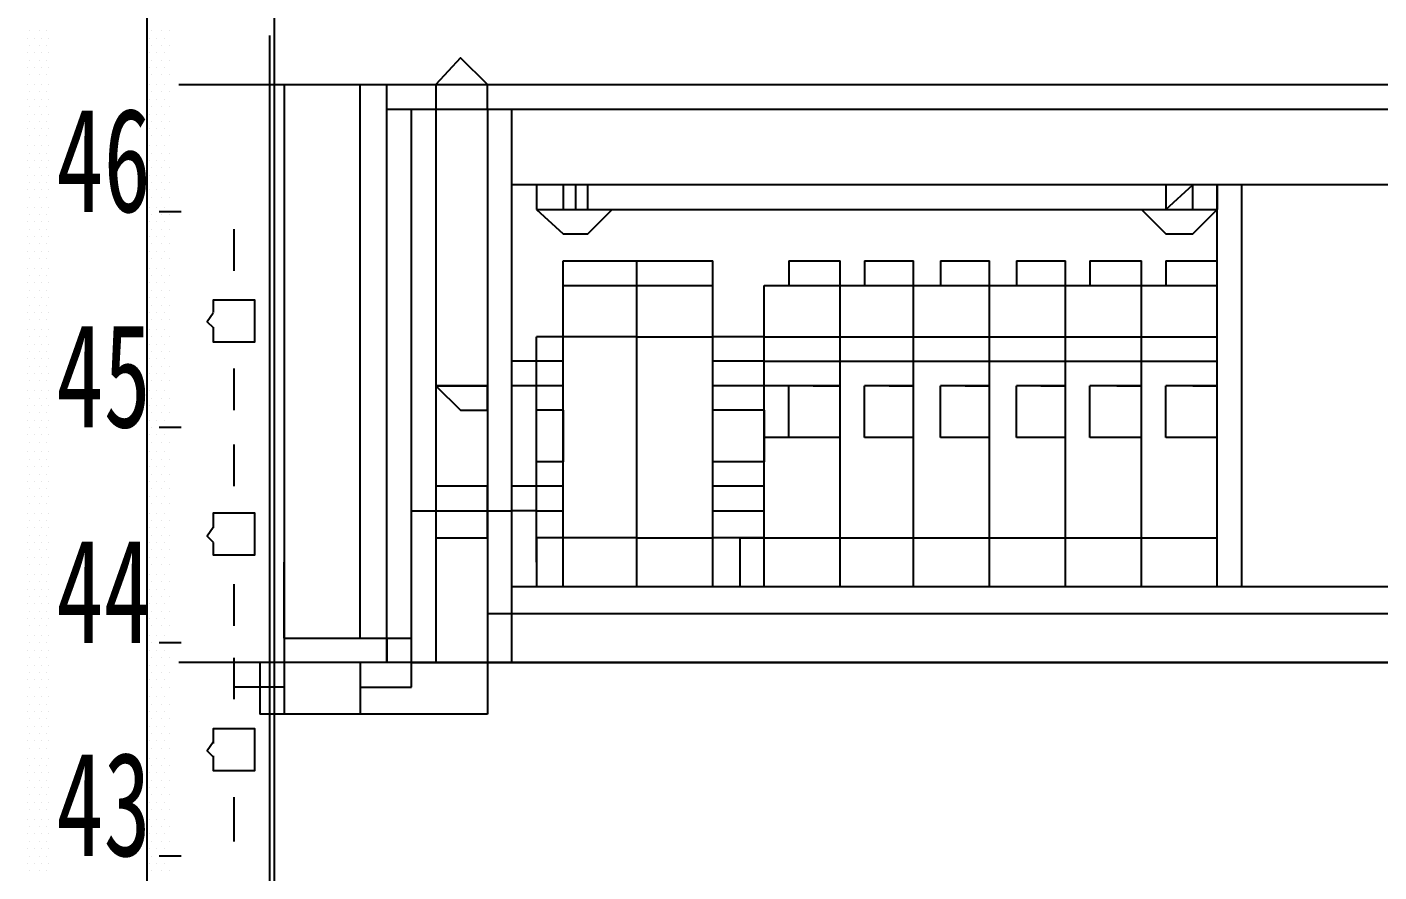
# Model space of a CAD drawing. Header units: metres. Extents: x 17 to 1264, y 17 to 859.
# Drawn here: x 324.4 to 403.9, y 673.7 to 723.4 of the extents above; entities that cross this region are included whole.
import ezdxf

# ---------------------------------------------------------------- set-up
doc = ezdxf.new("R2010")
doc.units = ezdxf.units.M
for name, color, linetype in [('LINES', 7, 'Continuous'), ('POLYLINES', 4, 'Continuous'), ('TEXTS', 3, 'Continuous')]:
    doc.layers.add(name, color=color, linetype=linetype)

msp = doc.modelspace()

# ---------------------------------------------------------------- linework, layer by layer
at = {"layer": 'LINES'}
for p, q in [((338.97, 144.86), (338.97, 740.16)), ((324.43, 722.74), (324.43, 722.74)), ((324.57, 723.17), (324.57, 723.17)), ((324.86, 722.74), (324.86, 722.74)), ((325.15, 723.17), (325.15, 723.17)), ((325.29, 722.74), (325.29, 722.74)), ((325.58, 723.17), (325.58, 723.17)), ((325.72, 722.74), (325.72, 722.74)), ((331.63, 722.74), (331.63, 722.74)), ((331.77, 723.17), (331.77, 723.17)), ((332.06, 722.74), (332.06, 722.74)), ((332.35, 723.17), (332.35, 723.17)), ((332.49, 722.74), (332.49, 722.74)), ((332.78, 723.17), (332.78, 723.17)), ((324.43, 721.87), (324.43, 721.87)), ((324.57, 722.3), (324.57, 722.3)), ((324.86, 721.87), (324.86, 721.87)), ((325.15, 722.3), (325.15, 722.3)), ((325.29, 721.87), (325.29, 721.87)), ((325.58, 722.3), (325.58, 722.3)), ((325.72, 721.87), (325.72, 721.87)), ((331.63, 721.87), (331.63, 721.87)), ((331.77, 722.3), (331.77, 722.3)), ((332.06, 721.87), (332.06, 721.87)), ((332.35, 722.3), (332.35, 722.3)), ((332.49, 721.87), (332.49, 721.87)), ((332.78, 722.3), (332.78, 722.3)), ((324.43, 721.01), (324.43, 721.01)), ((324.57, 721.44), (324.57, 721.44)), ((324.86, 721.01), (324.86, 721.01)), ((325.15, 721.44), (325.15, 721.44)), ((325.29, 721.01), (325.29, 721.01)), ((325.58, 721.44), (325.58, 721.44)), ((325.72, 721.01), (325.72, 721.01)), ((331.63, 721.01), (331.63, 721.01)), ((331.77, 721.44), (331.77, 721.44)), ((332.06, 721.01), (332.06, 721.01)), ((332.35, 721.44), (332.35, 721.44)), ((332.49, 721.01), (332.49, 721.01)), ((332.78, 721.44), (332.78, 721.44)), ((324.57, 720.58), (324.57, 720.58)), ((325.15, 720.58), (325.15, 720.58)), ((325.58, 720.58), (325.58, 720.58)), ((331.77, 720.58), (331.77, 720.58)), ((332.35, 720.58), (332.35, 720.58)), ((332.78, 720.58), (332.78, 720.58)), ((324.43, 720), (324.43, 720)), ((324.57, 719.57), (324.57, 719.57)), ((324.86, 720), (324.86, 720)), ((325.15, 719.57), (325.15, 719.57)), ((325.29, 720), (325.29, 720)), ((325.58, 719.57), (325.58, 719.57)), ((325.72, 720), (325.72, 720)), ((331.63, 720), (331.63, 720)), ((331.77, 719.57), (331.77, 719.57)), ((332.06, 720), (332.06, 720)), ((332.35, 719.57), (332.35, 719.57)), ((332.49, 720), (332.49, 720)), ((332.78, 719.57), (332.78, 719.57)), ((333.35, 720), (485.42, 720)), ((333.64, 720), (484.7, 720)), ((339.55, 720), (339.55, 682.99)), ((344.01, 687.46), (344.01, 720)), ((345.59, 687.46), (345.59, 720)), ((347.03, 720), (352.94, 720)), ((324.43, 719.14), (324.43, 719.14)), ((324.57, 718.7), (324.57, 718.7)), ((324.86, 719.14), (324.86, 719.14)), ((325.15, 718.7), (325.15, 718.7)), ((325.29, 719.14), (325.29, 719.14)), ((325.58, 718.7), (325.58, 718.7)), ((325.72, 719.14), (325.72, 719.14)), ((331.63, 719.14), (331.63, 719.14)), ((331.77, 718.7), (331.77, 718.7)), ((332.06, 719.14), (332.06, 719.14)), ((332.35, 718.7), (332.35, 718.7)), ((332.49, 719.14), (332.49, 719.14)), ((332.78, 718.7), (332.78, 718.7)), ((345.59, 718.56), (351.5, 718.56)), ((347.03, 718.56), (469.87, 718.56)), ((347.03, 686.02), (347.03, 718.56)), ((348.47, 718.56), (469.87, 718.56)), ((348.47, 718.56), (348.47, 686.02)), ((351.5, 718.56), (351.5, 686.02)), ((352.94, 686.02), (352.94, 718.56)), ((324.43, 718.27), (324.43, 718.27)), ((324.57, 717.84), (324.57, 717.84)), ((324.86, 718.27), (324.86, 718.27)), ((325.15, 717.84), (325.15, 717.84)), ((325.29, 718.27), (325.29, 718.27)), ((325.58, 717.84), (325.58, 717.84)), ((325.72, 718.27), (325.72, 718.27)), ((331.63, 718.27), (331.63, 718.27)), ((331.77, 717.84), (331.77, 717.84)), ((332.06, 718.27), (332.06, 718.27)), ((332.35, 717.84), (332.35, 717.84)), ((332.49, 718.27), (332.49, 718.27)), ((332.78, 717.84), (332.78, 717.84)), ((324.43, 717.41), (324.43, 717.41)), ((324.57, 716.98), (324.57, 716.98)), ((324.86, 717.41), (324.86, 717.41)), ((325.15, 716.98), (325.15, 716.98)), ((325.29, 717.41), (325.29, 717.41)), ((325.58, 716.98), (325.58, 716.98)), ((325.72, 717.41), (325.72, 717.41)), ((331.63, 717.41), (331.63, 717.41)), ((331.77, 716.98), (331.77, 716.98)), ((332.06, 717.41), (332.06, 717.41)), ((332.35, 716.98), (332.35, 716.98)), ((332.49, 717.41), (332.49, 717.41)), ((332.78, 716.98), (332.78, 716.98)), ((324.43, 716.4), (324.43, 716.4)), ((324.86, 716.4), (324.86, 716.4)), ((325.29, 716.4), (325.29, 716.4)), ((325.72, 716.4), (325.72, 716.4)), ((331.63, 716.4), (331.63, 716.4)), ((332.06, 716.4), (332.06, 716.4)), ((332.49, 716.4), (332.49, 716.4)), ((324.43, 715.54), (324.43, 715.54)), ((324.57, 715.97), (324.57, 715.97)), ((324.86, 715.54), (324.86, 715.54)), ((325.15, 715.97), (325.15, 715.97)), ((325.29, 715.54), (325.29, 715.54)), ((325.58, 715.97), (325.58, 715.97)), ((325.72, 715.54), (325.72, 715.54)), ((331.63, 715.54), (331.63, 715.54)), ((331.77, 715.97), (331.77, 715.97)), ((332.06, 715.54), (332.06, 715.54)), ((332.35, 715.97), (332.35, 715.97)), ((332.49, 715.54), (332.49, 715.54)), ((332.78, 715.97), (332.78, 715.97)), ((324.43, 714.67), (324.43, 714.67)), ((324.57, 715.1), (324.57, 715.1)), ((324.86, 714.67), (324.86, 714.67)), ((325.15, 715.1), (325.15, 715.1)), ((325.29, 714.67), (325.29, 714.67)), ((325.58, 715.1), (325.58, 715.1)), ((325.72, 714.67), (325.72, 714.67)), ((331.63, 714.67), (331.63, 714.67)), ((331.77, 715.1), (331.77, 715.1)), ((332.06, 714.67), (332.06, 714.67)), ((332.35, 715.1), (332.35, 715.1)), ((332.49, 714.67), (332.49, 714.67)), ((332.78, 715.1), (332.78, 715.1)), ((324.43, 713.81), (324.43, 713.81)), ((324.57, 714.24), (324.57, 714.24)), ((324.86, 713.81), (324.86, 713.81)), ((325.15, 714.24), (325.15, 714.24)), ((325.29, 713.81), (325.29, 713.81)), ((325.58, 714.24), (325.58, 714.24)), ((325.72, 713.81), (325.72, 713.81)), ((331.63, 713.81), (331.63, 713.81)), ((331.77, 714.24), (331.77, 714.24)), ((332.06, 713.81), (332.06, 713.81)), ((332.35, 714.24), (332.35, 714.24)), ((332.49, 713.81), (332.49, 713.81)), ((332.78, 714.24), (332.78, 714.24)), ((462.52, 714.1), (352.94, 714.1)), ((354.38, 714.1), (354.38, 712.66)), ((356.68, 714.1), (356.68, 712.66)), ((394.41, 690.48), (394.41, 714.1)), ((394.41, 714.1), (394.41, 712.66)), ((395.85, 690.48), (395.85, 714.1)), ((324.57, 713.38), (324.57, 713.38)), ((325.15, 713.38), (325.15, 713.38)), ((325.58, 713.38), (325.58, 713.38)), ((331.77, 713.38), (331.77, 713.38)), ((332.35, 713.38), (332.35, 713.38)), ((332.78, 713.38), (332.78, 713.38)), ((324.43, 712.8), (324.43, 712.8)), ((324.57, 712.37), (324.57, 712.37)), ((324.86, 712.8), (324.86, 712.8)), ((325.15, 712.37), (325.15, 712.37)), ((325.29, 712.8), (325.29, 712.8)), ((325.58, 712.37), (325.58, 712.37)), ((325.72, 712.8), (325.72, 712.8)), ((331.63, 712.8), (331.63, 712.8)), ((331.77, 712.37), (331.77, 712.37)), ((332.06, 712.8), (332.06, 712.8)), ((333.5, 712.51), (332.2, 712.51)), ((332.35, 712.37), (332.35, 712.37)), ((332.49, 712.8), (332.49, 712.8)), ((332.78, 712.37), (332.78, 712.37)), ((354.38, 712.66), (394.41, 712.66)), ((324.43, 711.94), (324.43, 711.94)), ((324.57, 711.5), (324.57, 711.5)), ((324.86, 711.94), (324.86, 711.94)), ((325.15, 711.5), (325.15, 711.5)), ((325.29, 711.94), (325.29, 711.94)), ((325.58, 711.5), (325.58, 711.5)), ((325.72, 711.94), (325.72, 711.94)), ((331.63, 711.94), (331.63, 711.94)), ((331.77, 711.5), (331.77, 711.5)), ((332.06, 711.94), (332.06, 711.94)), ((332.35, 711.5), (332.35, 711.5)), ((332.49, 711.94), (332.49, 711.94)), ((332.78, 711.5), (332.78, 711.5)), ((336.59, 711.5), (336.59, 709.06)), ((324.43, 711.07), (324.43, 711.07)), ((324.57, 710.64), (324.57, 710.64)), ((324.86, 711.07), (324.86, 711.07)), ((325.15, 710.64), (325.15, 710.64)), ((325.29, 711.07), (325.29, 711.07)), ((325.58, 710.64), (325.58, 710.64)), ((325.72, 711.07), (325.72, 711.07)), ((331.63, 711.07), (331.63, 711.07)), ((331.77, 710.64), (331.77, 710.64)), ((332.06, 711.07), (332.06, 711.07)), ((332.35, 710.64), (332.35, 710.64)), ((332.49, 711.07), (332.49, 711.07)), ((332.78, 710.64), (332.78, 710.64)), ((324.43, 710.21), (324.43, 710.21)), ((324.86, 710.21), (324.86, 710.21)), ((325.29, 710.21), (325.29, 710.21)), ((325.72, 710.21), (325.72, 710.21)), ((331.63, 710.21), (331.63, 710.21)), ((332.06, 710.21), (332.06, 710.21)), ((332.49, 710.21), (332.49, 710.21)), ((324.43, 709.2), (324.43, 709.2)), ((324.57, 709.78), (324.57, 709.78)), ((324.86, 709.2), (324.86, 709.2)), ((325.15, 709.78), (325.15, 709.78)), ((325.29, 709.2), (325.29, 709.2)), ((325.58, 709.78), (325.58, 709.78)), ((325.72, 709.2), (325.72, 709.2)), ((331.63, 709.2), (331.63, 709.2)), ((331.77, 709.78), (331.77, 709.78)), ((332.06, 709.2), (332.06, 709.2)), ((332.35, 709.78), (332.35, 709.78)), ((332.49, 709.2), (332.49, 709.2)), ((332.78, 709.78), (332.78, 709.78)), ((355.96, 709.63), (364.75, 709.63)), ((355.96, 690.48), (355.96, 709.63)), ((360.28, 690.48), (360.28, 709.63)), ((364.75, 690.48), (364.75, 709.63)), ((369.21, 709.63), (372.23, 709.63)), ((369.21, 709.63), (369.21, 708.19)), ((372.23, 708.19), (372.23, 709.63)), ((373.67, 709.63), (376.55, 709.63)), ((373.67, 709.63), (373.67, 708.19)), ((376.55, 708.19), (376.55, 709.63)), ((378.14, 709.63), (378.14, 708.19)), ((378.14, 709.63), (381.02, 709.63)), ((381.02, 708.19), (381.02, 709.63)), ((382.6, 709.63), (382.6, 708.19)), ((382.6, 709.63), (385.48, 709.63)), ((385.48, 708.19), (385.48, 709.63)), ((386.92, 709.63), (389.95, 709.63)), ((386.92, 709.63), (386.92, 708.19)), ((389.95, 708.19), (389.95, 709.63)), ((391.39, 709.63), (394.41, 709.63)), ((391.39, 709.63), (391.39, 708.19)), ((394.41, 708.19), (394.41, 709.63)), ((324.43, 708.34), (324.43, 708.34)), ((324.57, 708.77), (324.57, 708.77)), ((324.86, 708.34), (324.86, 708.34)), ((325.15, 708.77), (325.15, 708.77)), ((325.29, 708.34), (325.29, 708.34)), ((325.58, 708.77), (325.58, 708.77)), ((325.72, 708.34), (325.72, 708.34)), ((331.63, 708.34), (331.63, 708.34)), ((331.77, 708.77), (331.77, 708.77)), ((332.06, 708.34), (332.06, 708.34)), ((332.35, 708.77), (332.35, 708.77)), ((332.49, 708.34), (332.49, 708.34)), ((332.78, 708.77), (332.78, 708.77)), ((324.43, 707.47), (324.43, 707.47)), ((324.57, 707.9), (324.57, 707.9)), ((324.86, 707.47), (324.86, 707.47)), ((325.15, 707.9), (325.15, 707.9)), ((325.29, 707.47), (325.29, 707.47)), ((325.58, 707.9), (325.58, 707.9)), ((325.72, 707.47), (325.72, 707.47)), ((331.63, 707.47), (331.63, 707.47)), ((331.77, 707.9), (331.77, 707.9)), ((332.06, 707.47), (332.06, 707.47)), ((332.35, 707.9), (332.35, 707.9)), ((332.49, 707.47), (332.49, 707.47)), ((332.78, 707.9), (332.78, 707.9)), ((355.96, 708.19), (364.75, 708.19)), ((367.77, 708.19), (394.41, 708.19)), ((367.77, 690.48), (367.77, 708.19)), ((369.21, 708.19), (372.23, 708.19)), ((369.21, 708.19), (369.21, 708.19)), ((372.23, 690.48), (372.23, 708.19)), ((372.23, 708.19), (372.23, 708.19)), ((373.67, 708.19), (376.55, 708.19)), ((373.67, 708.19), (373.67, 708.19)), ((376.55, 690.48), (376.55, 708.19)), ((376.55, 708.19), (376.55, 708.19)), ((378.14, 708.19), (381.02, 708.19)), ((378.14, 708.19), (378.14, 708.19)), ((381.02, 690.48), (381.02, 708.19)), ((382.6, 708.19), (385.48, 708.19)), ((382.6, 708.19), (382.6, 708.19)), ((385.48, 690.48), (385.48, 708.19)), ((385.48, 708.19), (385.48, 708.19)), ((386.92, 708.19), (389.95, 708.19)), ((386.92, 708.19), (386.92, 708.19)), ((389.95, 690.48), (389.95, 708.19)), ((389.95, 708.19), (389.95, 708.19)), ((391.39, 708.19), (394.41, 708.19)), ((391.39, 708.19), (391.39, 708.19)), ((394.41, 708.19), (394.41, 708.19)), ((324.57, 707.04), (324.57, 707.04)), ((325.15, 707.04), (325.15, 707.04)), ((325.58, 707.04), (325.58, 707.04)), ((331.77, 707.04), (331.77, 707.04)), ((332.35, 707.04), (332.35, 707.04)), ((332.78, 707.04), (332.78, 707.04)), ((324.43, 706.61), (324.43, 706.61)), ((324.57, 706.18), (324.57, 706.18)), ((324.86, 706.61), (324.86, 706.61)), ((325.15, 706.18), (325.15, 706.18)), ((325.29, 706.61), (325.29, 706.61)), ((325.58, 706.18), (325.58, 706.18)), ((325.72, 706.61), (325.72, 706.61)), ((331.63, 706.61), (331.63, 706.61)), ((331.77, 706.18), (331.77, 706.18)), ((332.06, 706.61), (332.06, 706.61)), ((332.35, 706.18), (332.35, 706.18)), ((332.49, 706.61), (332.49, 706.61)), ((332.78, 706.18), (332.78, 706.18)), ((324.43, 705.6), (324.43, 705.6)), ((324.57, 705.17), (324.57, 705.17)), ((324.86, 705.6), (324.86, 705.6)), ((325.15, 705.17), (325.15, 705.17)), ((325.29, 705.6), (325.29, 705.6)), ((325.58, 705.17), (325.58, 705.17)), ((325.72, 705.6), (325.72, 705.6)), ((331.63, 705.6), (331.63, 705.6)), ((331.77, 705.17), (331.77, 705.17)), ((332.06, 705.6), (332.06, 705.6)), ((332.35, 705.17), (332.35, 705.17)), ((332.49, 705.6), (332.49, 705.6)), ((332.78, 705.17), (332.78, 705.17)), ((354.38, 693.36), (354.38, 705.17)), ((355.96, 705.17), (354.38, 705.17)), ((360.28, 705.17), (355.96, 705.17)), ((360.28, 705.17), (364.75, 705.17)), ((367.77, 705.17), (364.75, 705.17)), ((367.77, 705.17), (394.41, 705.17)), ((324.43, 704.74), (324.43, 704.74)), ((324.57, 704.3), (324.57, 704.3)), ((324.86, 704.74), (324.86, 704.74)), ((325.15, 704.3), (325.15, 704.3)), ((325.29, 704.74), (325.29, 704.74)), ((325.58, 704.3), (325.58, 704.3)), ((325.72, 704.74), (325.72, 704.74)), ((331.63, 704.74), (331.63, 704.74)), ((331.77, 704.3), (331.77, 704.3)), ((332.06, 704.74), (332.06, 704.74)), ((332.35, 704.3), (332.35, 704.3)), ((332.49, 704.74), (332.49, 704.74)), ((332.78, 704.3), (332.78, 704.3)), ((324.43, 703.87), (324.43, 703.87)), ((324.86, 703.87), (324.86, 703.87)), ((325.29, 703.87), (325.29, 703.87)), ((325.72, 703.87), (325.72, 703.87)), ((331.63, 703.87), (331.63, 703.87)), ((332.06, 703.87), (332.06, 703.87)), ((332.49, 703.87), (332.49, 703.87)), ((354.38, 703.73), (352.94, 703.73)), ((355.96, 703.73), (354.38, 703.73)), ((367.77, 703.73), (364.75, 703.73)), ((367.77, 703.73), (394.41, 703.73)), ((324.43, 703.01), (324.43, 703.01)), ((324.57, 703.44), (324.57, 703.44)), ((324.86, 703.01), (324.86, 703.01)), ((325.15, 703.44), (325.15, 703.44)), ((325.29, 703.01), (325.29, 703.01)), ((325.58, 703.44), (325.58, 703.44)), ((325.72, 703.01), (325.72, 703.01)), ((331.63, 703.01), (331.63, 703.01)), ((331.77, 703.44), (331.77, 703.44)), ((332.06, 703.01), (332.06, 703.01)), ((332.35, 703.44), (332.35, 703.44)), ((332.49, 703.01), (332.49, 703.01)), ((332.78, 703.44), (332.78, 703.44)), ((336.59, 703.3), (336.59, 700.85)), ((324.43, 702), (324.43, 702)), ((324.57, 702.58), (324.57, 702.58)), ((324.86, 702), (324.86, 702)), ((325.15, 702.58), (325.15, 702.58)), ((325.29, 702), (325.29, 702)), ((325.58, 702.58), (325.58, 702.58)), ((325.72, 702), (325.72, 702)), ((331.63, 702), (331.63, 702)), ((331.77, 702.58), (331.77, 702.58)), ((332.06, 702), (332.06, 702)), ((332.35, 702.58), (332.35, 702.58)), ((332.49, 702), (332.49, 702)), ((332.78, 702.58), (332.78, 702.58)), ((348.47, 702.29), (351.5, 702.29)), ((354.38, 702.29), (352.94, 702.29)), ((355.96, 702.29), (354.38, 702.29)), ((367.77, 702.29), (364.75, 702.29)), ((369.21, 702.29), (367.77, 702.29)), ((367.77, 699.26), (367.77, 702.29)), ((369.21, 699.26), (369.21, 702.29)), ((369.21, 702.29), (369.21, 702.29)), ((372.23, 702.29), (369.21, 702.29)), ((370.65, 702.29), (369.21, 702.29)), ((370.65, 702.29), (372.23, 702.29)), ((370.65, 702.29), (370.65, 702.29)), ((372.23, 702.29), (372.23, 702.29)), ((372.23, 699.26), (372.23, 702.29)), ((376.55, 702.29), (373.67, 702.29)), ((375.11, 702.29), (373.67, 702.29)), ((373.67, 702.29), (373.67, 702.29)), ((373.67, 699.26), (373.67, 702.29)), ((375.11, 702.29), (376.55, 702.29)), ((375.11, 702.29), (375.11, 702.29)), ((376.55, 702.29), (376.55, 702.29)), ((376.55, 699.26), (376.55, 702.29)), ((378.14, 702.29), (378.14, 702.29)), ((381.02, 702.29), (378.14, 702.29)), ((379.58, 702.29), (378.14, 702.29)), ((378.14, 699.26), (378.14, 702.29)), ((379.58, 702.29), (381.02, 702.29)), ((379.58, 702.29), (379.58, 702.29)), ((381.02, 702.29), (381.02, 702.29)), ((381.02, 699.26), (381.02, 702.29)), ((382.6, 702.29), (382.6, 702.29)), ((385.48, 702.29), (382.6, 702.29)), ((384.04, 702.29), (382.6, 702.29)), ((382.6, 699.26), (382.6, 702.29)), ((384.04, 702.29), (385.48, 702.29)), ((384.04, 702.29), (384.04, 702.29)), ((385.48, 702.29), (385.48, 702.29)), ((385.48, 699.26), (385.48, 702.29)), ((386.92, 702.29), (386.92, 702.29)), ((389.95, 702.29), (386.92, 702.29)), ((386.92, 699.26), (386.92, 702.29)), ((388.51, 702.29), (386.92, 702.29)), ((388.51, 702.29), (389.95, 702.29)), ((388.51, 702.29), (388.51, 702.29)), ((389.95, 702.29), (389.95, 702.29)), ((389.95, 699.26), (389.95, 702.29)), ((394.41, 702.29), (391.39, 702.29)), ((392.97, 702.29), (391.39, 702.29)), ((391.39, 702.29), (391.39, 702.29)), ((391.39, 699.26), (391.39, 702.29)), ((392.97, 702.29), (394.41, 702.29)), ((392.97, 702.29), (392.97, 702.29)), ((394.41, 702.29), (394.41, 702.29)), ((394.41, 699.26), (394.41, 702.29)), ((324.43, 701.14), (324.43, 701.14)), ((324.57, 701.57), (324.57, 701.57)), ((324.86, 701.14), (324.86, 701.14)), ((325.15, 701.57), (325.15, 701.57)), ((325.29, 701.14), (325.29, 701.14)), ((325.58, 701.57), (325.58, 701.57)), ((325.72, 701.14), (325.72, 701.14)), ((331.63, 701.14), (331.63, 701.14)), ((331.77, 701.57), (331.77, 701.57)), ((332.06, 701.14), (332.06, 701.14)), ((332.35, 701.57), (332.35, 701.57)), ((332.49, 701.14), (332.49, 701.14)), ((332.78, 701.57), (332.78, 701.57)), ((324.43, 700.27), (324.43, 700.27)), ((324.57, 700.7), (324.57, 700.7)), ((324.86, 700.27), (324.86, 700.27)), ((325.15, 700.7), (325.15, 700.7)), ((325.29, 700.27), (325.29, 700.27)), ((325.58, 700.7), (325.58, 700.7)), ((325.72, 700.27), (325.72, 700.27)), ((331.63, 700.27), (331.63, 700.27)), ((331.77, 700.7), (331.77, 700.7)), ((332.06, 700.27), (332.06, 700.27)), ((332.35, 700.7), (332.35, 700.7)), ((332.49, 700.27), (332.49, 700.27)), ((332.78, 700.7), (332.78, 700.7)), ((355.96, 700.85), (354.38, 700.85)), ((355.96, 700.85), (355.96, 697.82)), ((367.77, 700.85), (364.75, 700.85)), ((367.77, 700.85), (367.77, 697.82)), ((324.57, 699.84), (324.57, 699.84)), ((325.15, 699.84), (325.15, 699.84)), ((325.58, 699.84), (325.58, 699.84)), ((331.77, 699.84), (331.77, 699.84)), ((333.5, 699.84), (332.2, 699.84)), ((332.35, 699.84), (332.35, 699.84)), ((332.78, 699.84), (332.78, 699.84)), ((324.43, 699.41), (324.43, 699.41)), ((324.57, 698.98), (324.57, 698.98)), ((324.86, 699.41), (324.86, 699.41)), ((325.15, 698.98), (325.15, 698.98)), ((325.29, 699.41), (325.29, 699.41)), ((325.58, 698.98), (325.58, 698.98)), ((325.72, 699.41), (325.72, 699.41)), ((331.63, 699.41), (331.63, 699.41)), ((331.77, 698.98), (331.77, 698.98)), ((332.06, 699.41), (332.06, 699.41)), ((332.35, 698.98), (332.35, 698.98)), ((332.49, 699.41), (332.49, 699.41)), ((332.78, 698.98), (332.78, 698.98)), ((336.59, 698.83), (336.59, 696.38)), ((355.96, 699.26), (355.96, 699.26)), ((369.21, 699.26), (367.77, 699.26)), ((367.77, 699.26), (367.77, 699.26)), ((372.23, 699.26), (369.21, 699.26)), ((372.23, 699.26), (372.23, 699.26)), ((376.55, 699.26), (373.67, 699.26)), ((373.67, 699.26), (373.67, 699.26)), ((376.55, 699.26), (376.55, 699.26)), ((381.02, 699.26), (378.14, 699.26)), ((378.14, 699.26), (378.14, 699.26)), ((381.02, 699.26), (381.02, 699.26)), ((385.48, 699.26), (382.6, 699.26)), ((382.6, 699.26), (382.6, 699.26)), ((385.48, 699.26), (385.48, 699.26)), ((389.95, 699.26), (386.92, 699.26)), ((386.92, 699.26), (386.92, 699.26)), ((389.95, 699.26), (389.95, 699.26)), ((394.41, 699.26), (391.39, 699.26)), ((391.39, 699.26), (391.39, 699.26)), ((394.41, 699.26), (394.41, 699.26)), ((324.43, 698.4), (324.43, 698.4)), ((324.57, 697.97), (324.57, 697.97)), ((324.86, 698.4), (324.86, 698.4)), ((325.15, 697.97), (325.15, 697.97)), ((325.29, 698.4), (325.29, 698.4)), ((325.58, 697.97), (325.58, 697.97)), ((325.72, 698.4), (325.72, 698.4)), ((331.63, 698.4), (331.63, 698.4)), ((331.77, 697.97), (331.77, 697.97)), ((332.06, 698.4), (332.06, 698.4)), ((332.35, 697.97), (332.35, 697.97)), ((332.49, 698.4), (332.49, 698.4)), ((332.78, 697.97), (332.78, 697.97)), ((324.43, 697.54), (324.43, 697.54)), ((324.57, 697.1), (324.57, 697.1)), ((324.86, 697.54), (324.86, 697.54)), ((325.15, 697.1), (325.15, 697.1)), ((325.29, 697.54), (325.29, 697.54)), ((325.58, 697.1), (325.58, 697.1)), ((325.72, 697.54), (325.72, 697.54)), ((331.63, 697.54), (331.63, 697.54)), ((331.77, 697.1), (331.77, 697.1)), ((332.06, 697.54), (332.06, 697.54)), ((332.35, 697.1), (332.35, 697.1)), ((332.49, 697.54), (332.49, 697.54)), ((332.78, 697.1), (332.78, 697.1)), ((355.96, 697.82), (354.38, 697.82)), ((367.77, 697.82), (364.75, 697.82)), ((324.43, 696.67), (324.43, 696.67)), ((324.86, 696.67), (324.86, 696.67)), ((325.29, 696.67), (325.29, 696.67)), ((325.72, 696.67), (325.72, 696.67)), ((331.63, 696.67), (331.63, 696.67)), ((332.06, 696.67), (332.06, 696.67)), ((332.49, 696.67), (332.49, 696.67)), ((354.38, 696.38), (352.94, 696.38)), ((355.96, 696.38), (354.38, 696.38)), ((367.77, 696.38), (364.75, 696.38)), ((324.43, 695.81), (324.43, 695.81)), ((324.57, 696.24), (324.57, 696.24)), ((324.86, 695.81), (324.86, 695.81)), ((325.15, 696.24), (325.15, 696.24)), ((325.29, 695.81), (325.29, 695.81)), ((325.58, 696.24), (325.58, 696.24)), ((325.72, 695.81), (325.72, 695.81)), ((331.63, 695.81), (331.63, 695.81)), ((331.77, 696.24), (331.77, 696.24)), ((332.06, 695.81), (332.06, 695.81)), ((332.35, 696.24), (332.35, 696.24)), ((332.49, 695.81), (332.49, 695.81)), ((332.78, 696.24), (332.78, 696.24)), ((324.43, 694.8), (324.43, 694.8)), ((324.57, 695.38), (324.57, 695.38)), ((324.86, 694.8), (324.86, 694.8)), ((325.15, 695.38), (325.15, 695.38)), ((325.29, 694.8), (325.29, 694.8)), ((325.58, 695.38), (325.58, 695.38)), ((325.72, 694.8), (325.72, 694.8)), ((331.63, 694.8), (331.63, 694.8)), ((331.77, 695.38), (331.77, 695.38)), ((332.06, 694.8), (332.06, 694.8)), ((332.35, 695.38), (332.35, 695.38)), ((332.49, 694.8), (332.49, 694.8)), ((332.78, 695.38), (332.78, 695.38)), ((347.03, 694.94), (352.94, 694.94)), ((354.38, 694.94), (352.94, 694.94)), ((354.38, 694.94), (355.96, 694.94)), ((364.75, 694.94), (367.77, 694.94)), ((324.43, 693.94), (324.43, 693.94)), ((324.57, 694.37), (324.57, 694.37)), ((324.86, 693.94), (324.86, 693.94)), ((325.15, 694.37), (325.15, 694.37)), ((325.29, 693.94), (325.29, 693.94)), ((325.58, 694.37), (325.58, 694.37)), ((325.72, 693.94), (325.72, 693.94)), ((331.63, 693.94), (331.63, 693.94)), ((331.77, 694.37), (331.77, 694.37)), ((332.06, 693.94), (332.06, 693.94)), ((332.35, 694.37), (332.35, 694.37)), ((332.49, 693.94), (332.49, 693.94)), ((332.78, 694.37), (332.78, 694.37)), ((324.57, 693.5), (324.57, 693.5)), ((325.15, 693.5), (325.15, 693.5)), ((325.58, 693.5), (325.58, 693.5)), ((331.77, 693.5), (331.77, 693.5)), ((332.35, 693.5), (332.35, 693.5)), ((332.78, 693.5), (332.78, 693.5)), ((355.96, 693.36), (354.38, 693.36)), ((354.38, 693.36), (354.38, 693.36)), ((354.38, 691.92), (354.38, 693.36)), ((354.38, 693.36), (354.38, 690.48)), ((360.28, 693.36), (355.96, 693.36)), ((360.28, 693.36), (364.75, 693.36)), ((367.77, 693.36), (364.75, 693.36)), ((366.33, 693.36), (367.77, 693.36)), ((366.33, 693.36), (366.33, 693.36)), ((366.33, 693.36), (366.33, 690.48)), ((367.77, 693.36), (394.41, 693.36)), ((367.77, 690.48), (367.77, 693.36)), ((367.77, 693.36), (367.77, 693.36)), ((324.43, 693.07), (324.43, 693.07)), ((324.57, 692.64), (324.57, 692.64)), ((324.86, 693.07), (324.86, 693.07)), ((325.15, 692.64), (325.15, 692.64)), ((325.29, 693.07), (325.29, 693.07)), ((325.58, 692.64), (325.58, 692.64)), ((325.72, 693.07), (325.72, 693.07)), ((331.63, 693.07), (331.63, 693.07)), ((331.77, 692.64), (331.77, 692.64)), ((332.06, 693.07), (332.06, 693.07)), ((332.35, 692.64), (332.35, 692.64)), ((332.49, 693.07), (332.49, 693.07)), ((332.78, 692.64), (332.78, 692.64)), ((324.43, 692.21), (324.43, 692.21)), ((324.57, 691.78), (324.57, 691.78)), ((324.86, 692.21), (324.86, 692.21)), ((325.15, 691.78), (325.15, 691.78)), ((325.29, 692.21), (325.29, 692.21)), ((325.58, 691.78), (325.58, 691.78)), ((325.72, 692.21), (325.72, 692.21)), ((331.63, 692.21), (331.63, 692.21)), ((331.77, 691.78), (331.77, 691.78)), ((332.06, 692.21), (332.06, 692.21)), ((332.35, 691.78), (332.35, 691.78)), ((332.49, 692.21), (332.49, 692.21)), ((332.78, 691.78), (332.78, 691.78)), ((339.55, 687.46), (339.55, 691.92)), ((339.55, 691.92), (339.55, 691.92)), ((324.43, 691.2), (324.43, 691.2)), ((324.57, 690.77), (324.57, 690.77)), ((324.86, 691.2), (324.86, 691.2)), ((325.15, 690.77), (325.15, 690.77)), ((325.29, 691.2), (325.29, 691.2)), ((325.58, 690.77), (325.58, 690.77)), ((325.72, 691.2), (325.72, 691.2)), ((331.63, 691.2), (331.63, 691.2)), ((331.77, 690.77), (331.77, 690.77)), ((332.06, 691.2), (332.06, 691.2)), ((332.35, 690.77), (332.35, 690.77)), ((332.49, 691.2), (332.49, 691.2)), ((332.78, 690.77), (332.78, 690.77)), ((324.43, 690.34), (324.43, 690.34)), ((324.86, 690.34), (324.86, 690.34)), ((325.29, 690.34), (325.29, 690.34)), ((325.72, 690.34), (325.72, 690.34)), ((331.63, 690.34), (331.63, 690.34)), ((332.06, 690.34), (332.06, 690.34)), ((332.49, 690.34), (332.49, 690.34)), ((336.59, 690.62), (336.59, 688.18)), ((352.94, 690.48), (462.52, 690.48)), ((355.96, 690.48), (364.75, 690.48)), ((367.77, 690.48), (394.41, 690.48)), ((324.43, 689.47), (324.43, 689.47)), ((324.57, 689.9), (324.57, 689.9)), ((324.86, 689.47), (324.86, 689.47)), ((325.15, 689.9), (325.15, 689.9)), ((325.29, 689.47), (325.29, 689.47)), ((325.58, 689.9), (325.58, 689.9)), ((325.72, 689.47), (325.72, 689.47)), ((331.63, 689.47), (331.63, 689.47)), ((331.77, 689.9), (331.77, 689.9)), ((332.06, 689.47), (332.06, 689.47)), ((332.35, 689.9), (332.35, 689.9)), ((332.49, 689.47), (332.49, 689.47)), ((332.78, 689.9), (332.78, 689.9)), ((324.43, 688.61), (324.43, 688.61)), ((324.57, 689.04), (324.57, 689.04)), ((324.86, 688.61), (324.86, 688.61)), ((325.15, 689.04), (325.15, 689.04)), ((325.29, 688.61), (325.29, 688.61)), ((325.58, 689.04), (325.58, 689.04)), ((325.72, 688.61), (325.72, 688.61)), ((331.63, 688.61), (331.63, 688.61)), ((331.77, 689.04), (331.77, 689.04)), ((332.06, 688.61), (332.06, 688.61)), ((332.35, 689.04), (332.35, 689.04)), ((332.49, 688.61), (332.49, 688.61)), ((332.78, 689.04), (332.78, 689.04)), ((351.5, 688.9), (465.4, 688.9)), ((324.43, 687.6), (324.43, 687.6)), ((324.57, 688.18), (324.57, 688.18)), ((324.86, 687.6), (324.86, 687.6)), ((325.15, 688.18), (325.15, 688.18)), ((325.29, 687.6), (325.29, 687.6)), ((325.58, 688.18), (325.58, 688.18)), ((325.72, 687.6), (325.72, 687.6)), ((331.63, 687.6), (331.63, 687.6)), ((331.77, 688.18), (331.77, 688.18)), ((332.06, 687.6), (332.06, 687.6)), ((332.35, 688.18), (332.35, 688.18)), ((332.49, 687.6), (332.49, 687.6)), ((332.78, 688.18), (332.78, 688.18)), ((324.57, 687.17), (324.57, 687.17)), ((325.15, 687.17), (325.15, 687.17)), ((325.58, 687.17), (325.58, 687.17)), ((331.77, 687.17), (331.77, 687.17)), ((333.5, 687.17), (332.2, 687.17)), ((332.35, 687.17), (332.35, 687.17)), ((332.78, 687.17), (332.78, 687.17)), ((339.55, 687.46), (347.03, 687.46)), ((347.03, 687.46), (347.03, 687.46)), ((347.03, 686.02), (347.03, 687.46)), ((324.43, 686.74), (324.43, 686.74)), ((324.57, 686.3), (324.57, 686.3)), ((324.86, 686.74), (324.86, 686.74)), ((325.15, 686.3), (325.15, 686.3)), ((325.29, 686.74), (325.29, 686.74)), ((325.58, 686.3), (325.58, 686.3)), ((325.72, 686.74), (325.72, 686.74)), ((331.63, 686.74), (331.63, 686.74)), ((331.77, 686.3), (331.77, 686.3)), ((332.06, 686.74), (332.06, 686.74)), ((332.35, 686.3), (332.35, 686.3)), ((332.49, 686.74), (332.49, 686.74)), ((332.78, 686.3), (332.78, 686.3)), ((358.84, 686.02), (333.35, 686.02)), ((336.59, 686.3), (336.59, 683.86)), ((338.11, 686.02), (338.11, 682.99)), ((344.01, 686.02), (344.01, 682.99)), ((347.03, 686.02), (469.87, 686.02)), ((347.03, 684.58), (347.03, 686.02)), ((351.5, 686.02), (351.5, 682.99)), ((463.96, 686.02), (352.94, 686.02)), ((324.43, 685.87), (324.43, 685.87)), ((324.57, 685.44), (324.57, 685.44)), ((324.86, 685.87), (324.86, 685.87)), ((325.15, 685.44), (325.15, 685.44)), ((325.29, 685.87), (325.29, 685.87)), ((325.58, 685.44), (325.58, 685.44)), ((325.72, 685.87), (325.72, 685.87)), ((331.63, 685.87), (331.63, 685.87)), ((331.77, 685.44), (331.77, 685.44)), ((332.06, 685.87), (332.06, 685.87)), ((332.35, 685.44), (332.35, 685.44)), ((332.49, 685.87), (332.49, 685.87)), ((332.78, 685.44), (332.78, 685.44)), ((324.43, 685.01), (324.43, 685.01)), ((324.57, 684.58), (324.57, 684.58)), ((324.86, 685.01), (324.86, 685.01)), ((325.15, 684.58), (325.15, 684.58)), ((325.29, 685.01), (325.29, 685.01)), ((325.58, 684.58), (325.58, 684.58)), ((325.72, 685.01), (325.72, 685.01)), ((331.63, 685.01), (331.63, 685.01)), ((331.77, 684.58), (331.77, 684.58)), ((332.06, 685.01), (332.06, 685.01)), ((332.35, 684.58), (332.35, 684.58)), ((332.49, 685.01), (332.49, 685.01)), ((332.78, 684.58), (332.78, 684.58)), ((339.55, 684.58), (336.67, 684.58)), ((338.11, 684.58), (338.11, 684.58)), ((338.11, 684.58), (338.11, 682.99)), ((344.01, 684.58), (347.03, 684.58)), ((344.01, 684.58), (345.59, 684.58)), ((345.59, 684.58), (347.03, 684.58)), ((324.43, 684), (324.43, 684)), ((324.86, 684), (324.86, 684)), ((325.29, 684), (325.29, 684)), ((325.72, 684), (325.72, 684)), ((331.63, 684), (331.63, 684)), ((332.06, 684), (332.06, 684)), ((332.49, 684), (332.49, 684)), ((324.43, 683.14), (324.43, 683.14)), ((324.57, 683.57), (324.57, 683.57)), ((324.86, 683.14), (324.86, 683.14)), ((325.15, 683.57), (325.15, 683.57)), ((325.29, 683.14), (325.29, 683.14)), ((325.58, 683.57), (325.58, 683.57)), ((325.72, 683.14), (325.72, 683.14)), ((331.63, 683.14), (331.63, 683.14)), ((331.77, 683.57), (331.77, 683.57)), ((332.06, 683.14), (332.06, 683.14)), ((332.35, 683.57), (332.35, 683.57)), ((332.49, 683.14), (332.49, 683.14)), ((332.78, 683.57), (332.78, 683.57)), ((349.91, 682.99), (338.11, 682.99)), ((338.11, 682.99), (338.11, 682.99)), ((351.5, 682.99), (349.91, 682.99)), ((324.43, 682.27), (324.43, 682.27)), ((324.57, 682.7), (324.57, 682.7)), ((324.86, 682.27), (324.86, 682.27)), ((325.15, 682.7), (325.15, 682.7)), ((325.29, 682.27), (325.29, 682.27)), ((325.58, 682.7), (325.58, 682.7)), ((325.72, 682.27), (325.72, 682.27)), ((331.63, 682.27), (331.63, 682.27)), ((331.77, 682.7), (331.77, 682.7)), ((332.06, 682.27), (332.06, 682.27)), ((332.35, 682.7), (332.35, 682.7)), ((332.49, 682.27), (332.49, 682.27)), ((332.78, 682.7), (332.78, 682.7)), ((324.43, 681.41), (324.43, 681.41)), ((324.57, 681.84), (324.57, 681.84)), ((324.86, 681.41), (324.86, 681.41)), ((325.15, 681.84), (325.15, 681.84)), ((325.29, 681.41), (325.29, 681.41)), ((325.58, 681.84), (325.58, 681.84)), ((325.72, 681.41), (325.72, 681.41)), ((331.63, 681.41), (331.63, 681.41)), ((331.77, 681.84), (331.77, 681.84)), ((332.06, 681.41), (332.06, 681.41)), ((332.35, 681.84), (332.35, 681.84)), ((332.49, 681.41), (332.49, 681.41)), ((332.78, 681.84), (332.78, 681.84)), ((324.43, 680.4), (324.43, 680.4)), ((324.57, 680.98), (324.57, 680.98)), ((324.86, 680.4), (324.86, 680.4)), ((325.15, 680.98), (325.15, 680.98)), ((325.29, 680.4), (325.29, 680.4)), ((325.58, 680.98), (325.58, 680.98)), ((325.72, 680.4), (325.72, 680.4)), ((331.63, 680.4), (331.63, 680.4)), ((331.77, 680.98), (331.77, 680.98)), ((332.06, 680.4), (332.06, 680.4)), ((332.35, 680.98), (332.35, 680.98)), ((332.49, 680.4), (332.49, 680.4)), ((332.78, 680.98), (332.78, 680.98)), ((324.57, 679.97), (324.57, 679.97)), ((325.15, 679.97), (325.15, 679.97)), ((325.58, 679.97), (325.58, 679.97)), ((331.77, 679.97), (331.77, 679.97)), ((332.35, 679.97), (332.35, 679.97)), ((332.78, 679.97), (332.78, 679.97)), ((324.43, 679.54), (324.43, 679.54)), ((324.57, 679.1), (324.57, 679.1)), ((324.86, 679.54), (324.86, 679.54)), ((325.15, 679.1), (325.15, 679.1)), ((325.29, 679.54), (325.29, 679.54)), ((325.58, 679.1), (325.58, 679.1)), ((325.72, 679.54), (325.72, 679.54)), ((331.63, 679.54), (331.63, 679.54)), ((331.77, 679.1), (331.77, 679.1)), ((332.06, 679.54), (332.06, 679.54)), ((332.35, 679.1), (332.35, 679.1)), ((332.49, 679.54), (332.49, 679.54)), ((332.78, 679.1), (332.78, 679.1)), ((324.43, 678.67), (324.43, 678.67)), ((324.57, 678.24), (324.57, 678.24)), ((324.86, 678.67), (324.86, 678.67)), ((325.15, 678.24), (325.15, 678.24)), ((325.29, 678.67), (325.29, 678.67)), ((325.58, 678.24), (325.58, 678.24)), ((325.72, 678.67), (325.72, 678.67)), ((331.63, 678.67), (331.63, 678.67)), ((331.77, 678.24), (331.77, 678.24)), ((332.06, 678.67), (332.06, 678.67)), ((332.35, 678.24), (332.35, 678.24)), ((332.49, 678.67), (332.49, 678.67)), ((332.78, 678.24), (332.78, 678.24)), ((336.59, 678.1), (336.59, 675.5)), ((324.43, 677.81), (324.43, 677.81)), ((324.57, 677.38), (324.57, 677.38)), ((324.86, 677.81), (324.86, 677.81)), ((325.15, 677.38), (325.15, 677.38)), ((325.29, 677.81), (325.29, 677.81)), ((325.58, 677.38), (325.58, 677.38)), ((325.72, 677.81), (325.72, 677.81)), ((331.63, 677.81), (331.63, 677.81)), ((331.77, 677.38), (331.77, 677.38)), ((332.06, 677.81), (332.06, 677.81)), ((332.35, 677.38), (332.35, 677.38)), ((332.49, 677.81), (332.49, 677.81)), ((332.78, 677.38), (332.78, 677.38)), ((324.43, 676.8), (324.43, 676.8)), ((324.86, 676.8), (324.86, 676.8)), ((325.29, 676.8), (325.29, 676.8)), ((325.72, 676.8), (325.72, 676.8)), ((331.63, 676.8), (331.63, 676.8)), ((332.06, 676.8), (332.06, 676.8)), ((332.49, 676.8), (332.49, 676.8)), ((324.43, 675.94), (324.43, 675.94)), ((324.57, 676.37), (324.57, 676.37)), ((324.86, 675.94), (324.86, 675.94)), ((325.15, 676.37), (325.15, 676.37)), ((325.29, 675.94), (325.29, 675.94)), ((325.58, 676.37), (325.58, 676.37)), ((325.72, 675.94), (325.72, 675.94)), ((331.63, 675.94), (331.63, 675.94)), ((331.77, 676.37), (331.77, 676.37)), ((332.06, 675.94), (332.06, 675.94)), ((332.35, 676.37), (332.35, 676.37)), ((332.49, 675.94), (332.49, 675.94)), ((332.78, 676.37), (332.78, 676.37)), ((324.43, 675.07), (324.43, 675.07)), ((324.57, 675.5), (324.57, 675.5)), ((324.86, 675.07), (324.86, 675.07)), ((325.15, 675.5), (325.15, 675.5)), ((325.29, 675.07), (325.29, 675.07)), ((325.58, 675.5), (325.58, 675.5)), ((325.72, 675.07), (325.72, 675.07)), ((331.63, 675.07), (331.63, 675.07)), ((331.77, 675.5), (331.77, 675.5)), ((332.06, 675.07), (332.06, 675.07)), ((332.35, 675.5), (332.35, 675.5)), ((332.49, 675.07), (332.49, 675.07)), ((332.78, 675.5), (332.78, 675.5)), ((324.43, 674.21), (324.43, 674.21)), ((324.57, 674.64), (324.57, 674.64)), ((324.86, 674.21), (324.86, 674.21)), ((325.15, 674.64), (325.15, 674.64)), ((325.29, 674.21), (325.29, 674.21)), ((325.58, 674.64), (325.58, 674.64)), ((325.72, 674.21), (325.72, 674.21)), ((331.63, 674.21), (331.63, 674.21)), ((331.77, 674.64), (331.77, 674.64)), ((332.06, 674.21), (332.06, 674.21)), ((333.5, 674.64), (332.2, 674.64)), ((332.35, 674.64), (332.35, 674.64)), ((332.49, 674.21), (332.49, 674.21)), ((332.78, 674.64), (332.78, 674.64)), ((324.57, 673.78), (324.57, 673.78)), ((325.15, 673.78), (325.15, 673.78)), ((325.58, 673.78), (325.58, 673.78)), ((331.77, 673.78), (331.77, 673.78)), ((332.35, 673.78), (332.35, 673.78)), ((332.78, 673.78), (332.78, 673.78))]:
    msp.add_line(p, q, dxfattribs=at)
at = {"layer": 'POLYLINES'}
for points in [[(331.48, 740.16), (331.48, 598.18), (331.48, 144.86)], [(338.68, 722.88), (338.68, 583.92), (338.68, 144.86)], [(351.5, 720), (349.91, 721.58), (348.47, 720), (348.47, 718.56), (349.91, 718.56), (351.5, 718.56), (351.5, 720)], [(355.96, 714.1), (355.96, 712.66), (357.4, 712.66), (357.4, 714.1)], [(391.39, 714.1), (391.39, 712.66), (392.97, 714.1), (391.39, 714.1)], [(391.39, 714.1), (391.39, 712.66), (392.97, 712.66), (392.97, 714.1)], [(354.38, 712.66), (355.96, 711.22), (357.4, 711.22), (358.84, 712.66)], [(389.95, 712.66), (391.39, 711.22), (392.97, 711.22), (394.41, 712.66)], [(335.37, 705.74), (335.37, 704.88), (337.82, 704.88), (337.82, 707.33), (335.37, 707.33), (335.37, 706.61)], [(335.37, 706.56), (335.02, 706.06), (335.37, 705.71)], [(351.5, 702.29), (349.91, 702.29), (348.47, 702.29), (349.91, 700.85), (351.5, 700.85), (351.5, 702.29)], [(351.5, 694.94), (351.5, 696.38), (349.91, 696.38), (348.47, 696.38), (348.47, 694.94), (348.47, 693.36), (349.91, 693.36), (351.5, 693.36), (351.5, 694.94)], [(335.37, 693.07), (335.37, 692.35), (337.82, 692.35), (337.82, 694.8), (335.37, 694.8), (335.37, 693.94)], [(335.37, 693.95), (335.02, 693.45), (335.37, 693.1)], [(345.59, 686.02), (345.59, 687.46), (345.59, 686.02)], [(345.59, 686.02), (345.59, 687.46), (345.59, 686.02)], [(335.37, 680.54), (335.37, 679.68), (337.82, 679.68), (337.82, 682.13), (335.37, 682.13), (335.37, 681.26)], [(335.37, 681.33), (335.02, 680.83), (335.37, 680.48)]]:
    msp.add_lwpolyline(points, dxfattribs=at)

# ---------------------------------------------------------------- texts
at = {"layer": 'TEXTS', "width": 0.666667}
for s, p in [('46', (326.15, 712.51)), ('45', (326.15, 699.84)), ('44', (326.15, 687.17)), ('43', (326.15, 674.64))]:
    msp.add_text(s, height=6.13, dxfattribs=at).set_placement(p)

doc.saveas('drawing.dxf')
